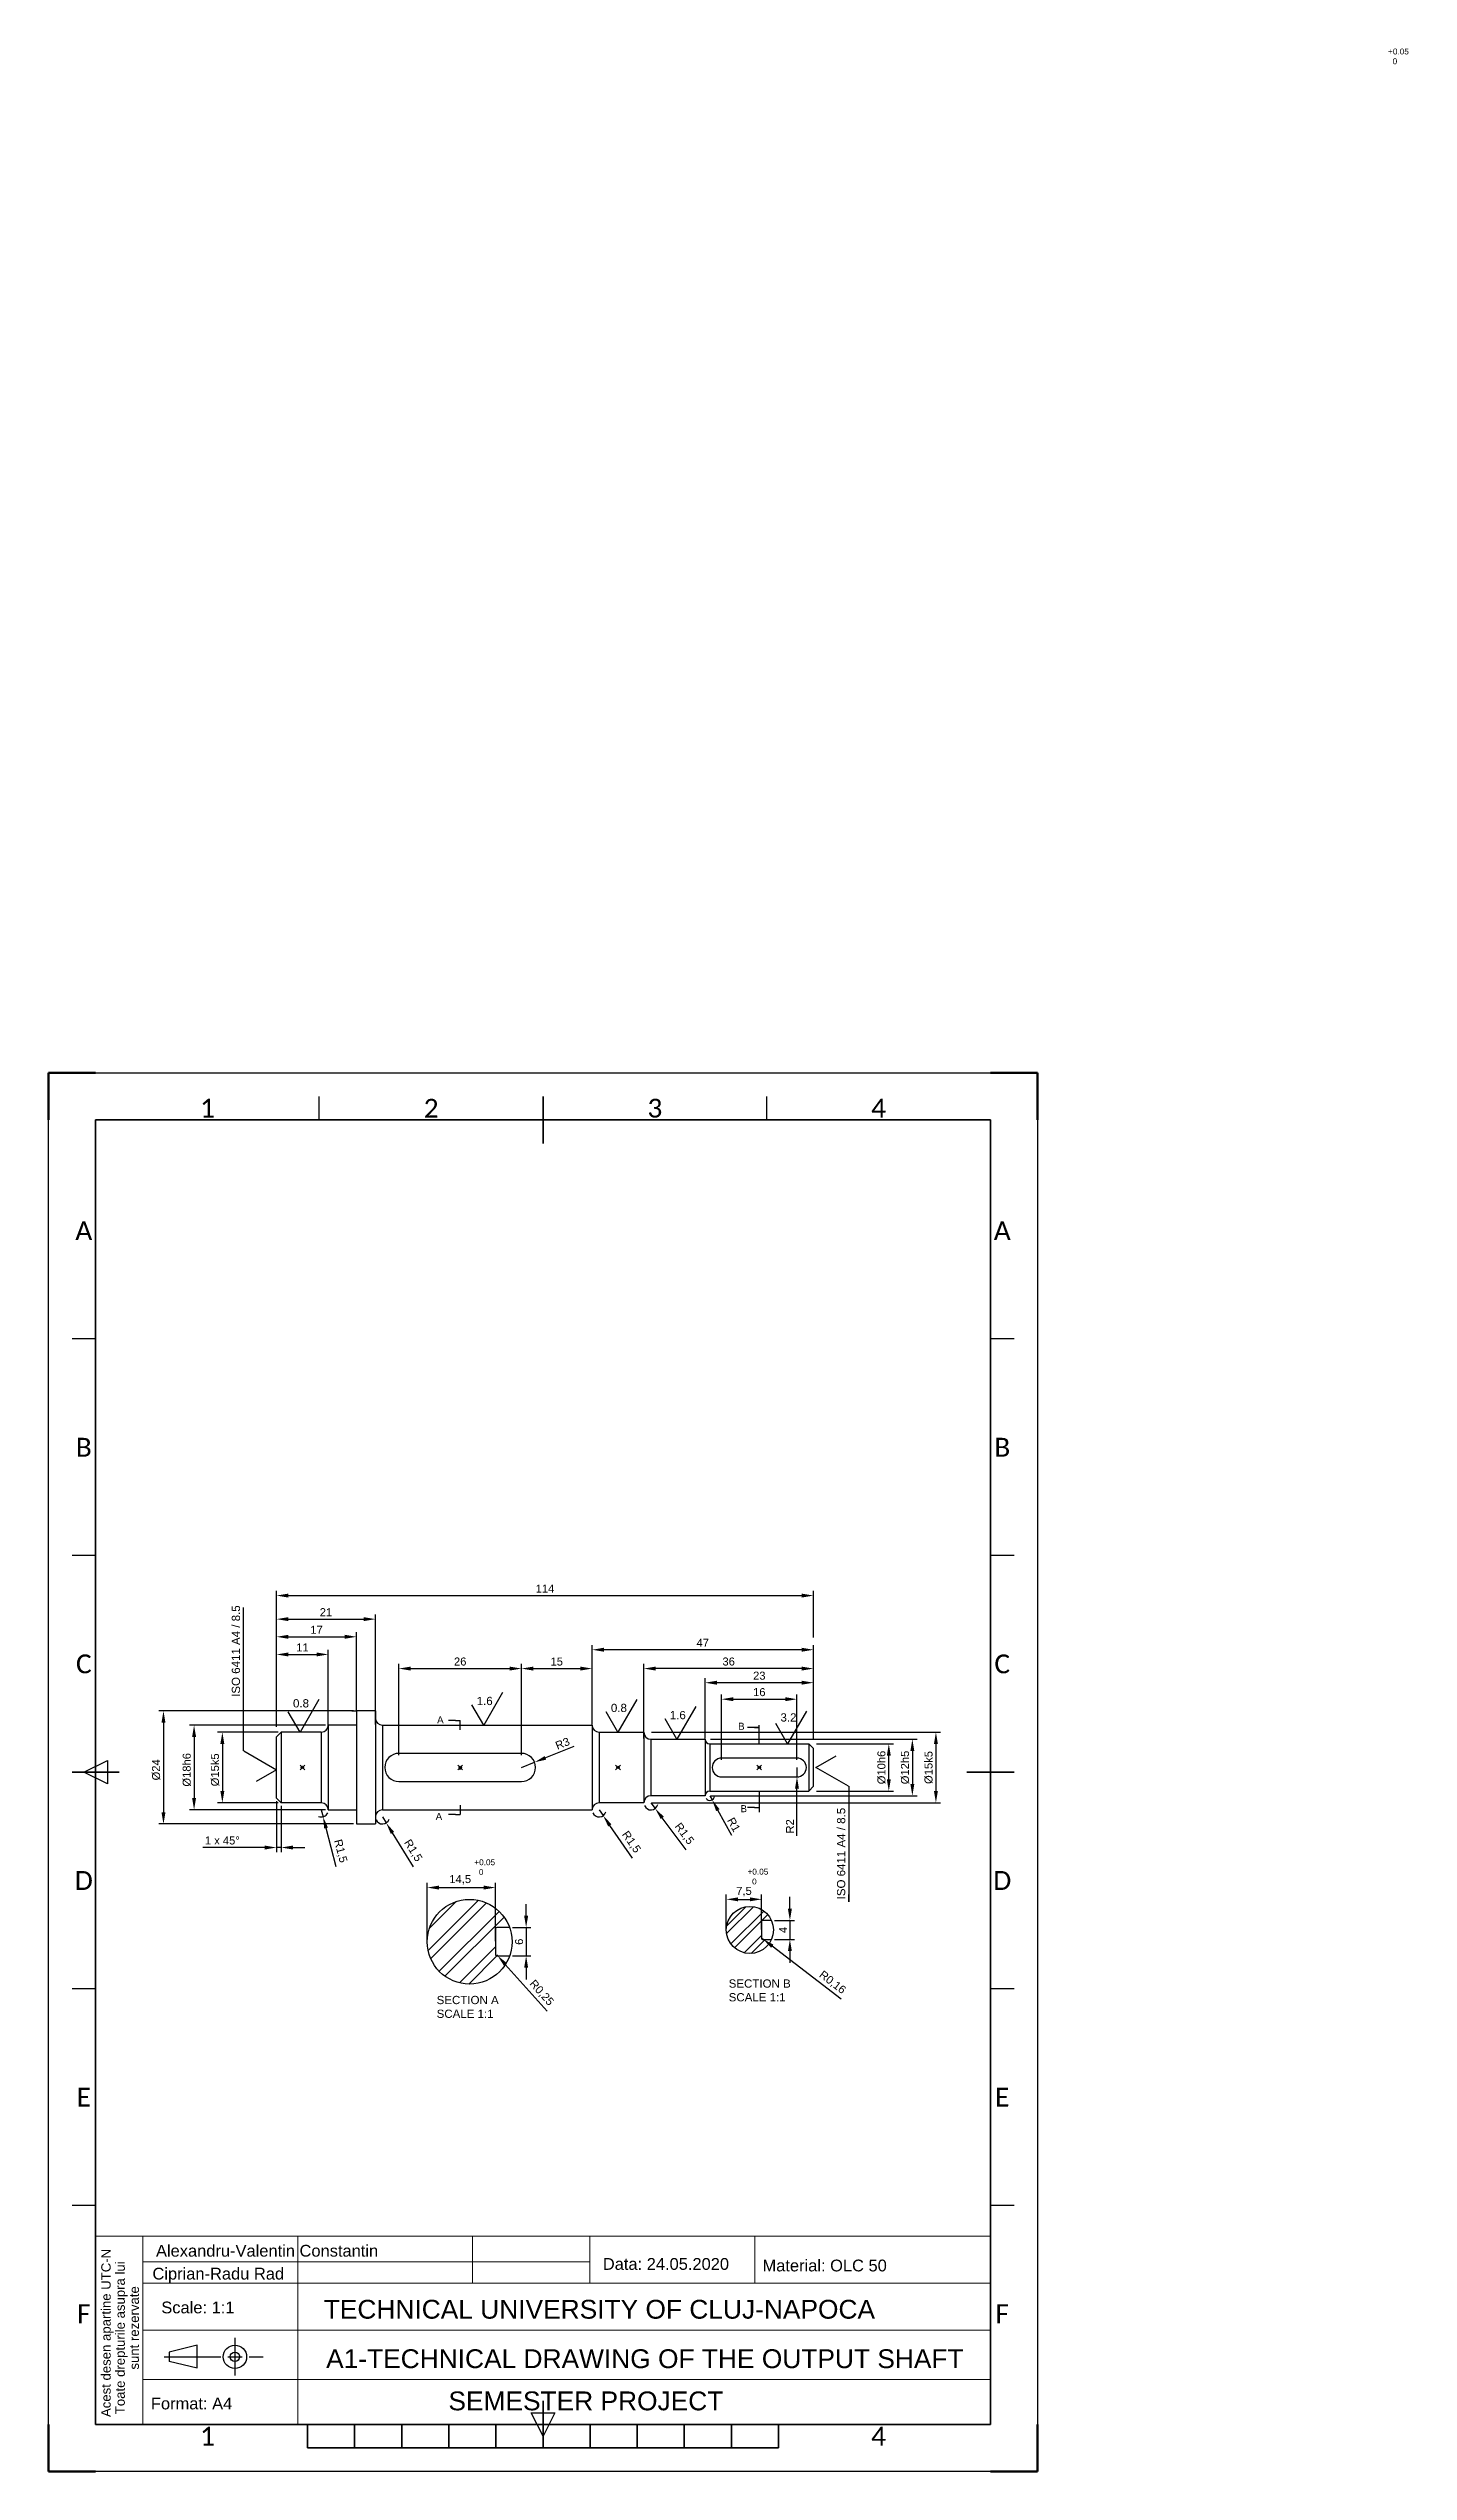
# Model space of a CAD drawing. Header units: millimetres. Extents: x 101 to 389, y 256 to 770.
import ezdxf
from ezdxf.enums import TextEntityAlignment as Align

# ---------------------------------------------------------------- set-up
doc = ezdxf.new("R2010")
doc.units = ezdxf.units.MM
doc.header["$PDMODE"] = 35
doc.header["$PDSIZE"] = 0.5
doc.linetypes.add('AM_ISO08W050', pattern=[18, 12, -1.5, 3, -1.5])
for name, color, linetype, lineweight in [('AM_0', 7, 'Continuous', 35), ('AM_5', 3, 'Continuous', 0), ('AM_6', 2, 'Continuous', 0), ('AM_7', 4, 'AM_ISO08W050', 25), ('AM_BOR', 7, 'Continuous', 50)]:
    doc.layers.add(name, color=color, linetype=linetype, lineweight=lineweight)
doc.styles.add('ACISOTS', font='calibril.ttf')
doc.styles.get("Standard").update_dxf_attribs({"font": 'arial.ttf'})
doc.dimstyles.new('ISO-25', dxfattribs={"dimtxt": 1.7, "dimasz": 2.5, "dimexe": 1, "dimexo": 0.625, "dimtad": 1, "dimtxsty": 'Standard', "dimcen": 2.5, "dimadec": 0, "dimazin": 0, "dimtfac": 1, "dimtmove": 0, "dimatfit": 3, "dimfxl": 1, "dimarcsym": 0})

# ---------------------------------------------------------------- blocks, each defined once
blk = doc.blocks.new('*D124')
at = {"color": 0, "lineweight": -2, "transparency": 16777216}
for p, q in [((159.38, 414), (130.5, 414)), ((131.5, 411.5), (131.5, 398.5)), ((159.38, 396), (130.5, 396))]:
    blk.add_line(p, q, dxfattribs=at)
at = {"color": 0, "transparency": 16777216}
for points in [[(131.08, 411.5), (131.92, 411.5), (131.5, 414)], [(131.08, 398.5), (131.92, 398.5), (131.5, 396)]]:
    blk.add_solid(points, dxfattribs=at)
at = {"layer": 'Defpoints', "color": 0, "transparency": 16777216}
for p in [(160, 414), (131.5, 396), (160, 396)]:
    blk.add_point(p, dxfattribs=at)
at = {"color": 0, "transparency": 16777216, "insert": (129.96, 404.5), "char_height": 1.7, "attachment_point": 5, "rotation": 90}
blk.add_mtext('%%c18h6', dxfattribs=at)
blk = doc.blocks.new('*D125')
at = {"color": 0, "lineweight": -2, "transparency": 16777216}
for p, q in [((165.38, 417), (124, 417)), ((125, 414.5), (125, 395.5)), ((165.38, 393), (124, 393))]:
    blk.add_line(p, q, dxfattribs=at)
at = {"color": 0, "transparency": 16777216}
for points in [[(124.58, 414.5), (125.42, 414.5), (125, 417)], [(124.58, 395.5), (125.42, 395.5), (125, 393)]]:
    blk.add_solid(points, dxfattribs=at)
at = {"layer": 'Defpoints', "color": 0, "transparency": 16777216}
for p in [(166, 417), (125, 393), (166, 393)]:
    blk.add_point(p, dxfattribs=at)
at = {"color": 0, "transparency": 16777216, "insert": (123.46, 404.5), "char_height": 1.7, "attachment_point": 5, "rotation": 90}
blk.add_mtext('%%c24', dxfattribs=at)
blk = doc.blocks.new('*D118')
at = {"color": 0, "lineweight": -2, "transparency": 16777216}
for p, q in [((175, 407.62), (175, 427)), ((177.5, 426), (198.5, 426)), ((201, 407.62), (201, 427))]:
    blk.add_line(p, q, dxfattribs=at)
at = {"color": 0, "transparency": 16777216}
for points in [[(177.5, 426.42), (177.5, 425.58), (175, 426)], [(198.5, 426.42), (198.5, 425.58), (201, 426)]]:
    blk.add_solid(points, dxfattribs=at)
at = {"layer": 'Defpoints', "color": 0, "transparency": 16777216}
for p in [(201, 426), (175, 407), (201, 407)]:
    blk.add_point(p, dxfattribs=at)
at = {"color": 0, "transparency": 16777216, "insert": (188, 427.49), "char_height": 1.7, "attachment_point": 5}
blk.add_mtext('26', dxfattribs=at)
blk = doc.blocks.new('*D126')
at = {"color": 0, "lineweight": -2, "transparency": 16777216}
for p, q in [((212.13, 409.45), (206.11, 407.04)), ((201, 405), (203.79, 406.11))]:
    blk.add_line(p, q, dxfattribs=at)
at = {"color": 0, "transparency": 16777216}
blk.add_solid([(205.95, 407.43), (206.26, 406.66), (203.79, 406.11)], dxfattribs=at)
at = {"layer": 'Defpoints', "color": 0, "transparency": 16777216}
for p in [(201, 405), (203.79, 406.11)]:
    blk.add_point(p, dxfattribs=at)
at = {"color": 0, "transparency": 16777216, "insert": (209.73, 410.1), "char_height": 1.7, "attachment_point": 5, "rotation": 21.8014}
blk.add_mtext('R3', dxfattribs=at)
blk = doc.blocks.new('*D127')
at = {"color": 0, "lineweight": -2, "transparency": 16777216}
for p, q in [((171.5, 394.5), (172.29, 393.23)), ((178.12, 383.91), (173.62, 391.11))]:
    blk.add_line(p, q, dxfattribs=at)
blk.add_arc((171.5, 394.5), 1.5, 203.8732, 340.2026, dxfattribs=at)
at = {"color": 0, "transparency": 16777216}
blk.add_solid([(173.97, 391.33), (173.27, 390.89), (172.29, 393.23)], dxfattribs=at)
at = {"layer": 'Defpoints', "color": 0, "transparency": 16777216}
for p in [(171.5, 394.5), (172.29, 393.23)]:
    blk.add_point(p, dxfattribs=at)
at = {"color": 0, "transparency": 16777216, "insert": (177.93, 387.32), "char_height": 1.7, "attachment_point": 5, "rotation": 302.0054}
blk.add_mtext('R1,5', dxfattribs=at)
blk = doc.blocks.new('*D128')
at = {"color": 0, "lineweight": -2, "transparency": 16777216}
for p, q in [((217.5, 396), (218.35, 394.77)), ((224.61, 385.74), (219.78, 392.71))]:
    blk.add_line(p, q, dxfattribs=at)
blk.add_arc((217.5, 396), 1.5, 203.8732, 342.8923, dxfattribs=at)
at = {"color": 0, "transparency": 16777216}
blk.add_solid([(220.12, 392.95), (219.43, 392.47), (218.35, 394.77)], dxfattribs=at)
at = {"layer": 'Defpoints', "color": 0, "transparency": 16777216}
for p in [(217.5, 396), (218.35, 394.77)]:
    blk.add_point(p, dxfattribs=at)
at = {"color": 0, "transparency": 16777216, "insert": (224.26, 389.13), "char_height": 1.7, "attachment_point": 5, "rotation": 304.6952}
blk.add_mtext('R1,5', dxfattribs=at)
blk = doc.blocks.new('*D129')
at = {"color": 0, "lineweight": -2, "transparency": 16777216}
for p, q in [((228.5, 397.5), (229.4, 396.3)), ((235.99, 387.51), (230.9, 394.3))]:
    blk.add_line(p, q, dxfattribs=at)
blk.add_arc((228.5, 397.5), 1.5, 203.8732, 345.0671, dxfattribs=at)
at = {"color": 0, "transparency": 16777216}
blk.add_solid([(231.23, 394.55), (230.57, 394.05), (229.4, 396.3)], dxfattribs=at)
at = {"layer": 'Defpoints', "color": 0, "transparency": 16777216}
for p in [(228.5, 397.5), (229.4, 396.3)]:
    blk.add_point(p, dxfattribs=at)
at = {"color": 0, "transparency": 16777216, "insert": (235.51, 390.89), "char_height": 1.7, "attachment_point": 5, "rotation": 306.8699}
blk.add_mtext('R1,5', dxfattribs=at)
blk = doc.blocks.new('*D130')
at = {"color": 0, "lineweight": -2, "transparency": 16777216}
for p, q in [((241, 399), (241.49, 398.13)), ((245.69, 390.55), (242.7, 395.94))]:
    blk.add_line(p, q, dxfattribs=at)
blk.add_arc((241, 399), 1, 215.8099, 356.3504, dxfattribs=at)
at = {"color": 0, "transparency": 16777216}
blk.add_solid([(243.06, 396.14), (242.34, 395.74), (241.49, 398.13)], dxfattribs=at)
at = {"layer": 'Defpoints', "color": 0, "transparency": 16777216}
for p in [(241, 399), (241.49, 398.13)]:
    blk.add_point(p, dxfattribs=at)
at = {"color": 0, "transparency": 16777216, "insert": (246.1, 392.87), "char_height": 1.7, "attachment_point": 5, "rotation": 299.0546}
blk.add_mtext('R1', dxfattribs=at)
blk = doc.blocks.new('*D114')
at = {"color": 0, "lineweight": -2, "transparency": 16777216}
for p, q in [((243.5, 406.62), (243.5, 420.5)), ((246, 419.5), (257, 419.5)), ((259.5, 406.62), (259.5, 420.5))]:
    blk.add_line(p, q, dxfattribs=at)
at = {"color": 0, "transparency": 16777216}
for points in [[(246, 419.92), (246, 419.08), (243.5, 419.5)], [(257, 419.92), (257, 419.08), (259.5, 419.5)]]:
    blk.add_solid(points, dxfattribs=at)
at = {"layer": 'Defpoints', "color": 0, "transparency": 16777216}
for p in [(259.5, 419.5), (243.5, 406), (259.5, 406)]:
    blk.add_point(p, dxfattribs=at)
at = {"color": 0, "transparency": 16777216, "insert": (251.5, 420.99), "char_height": 1.7, "attachment_point": 5}
blk.add_mtext('16', dxfattribs=at)
blk = doc.blocks.new('*D115')
at = {"color": 0, "lineweight": -2, "transparency": 16777216}
for p, q in [((240, 411.12), (240, 424)), ((260.5, 423), (242.5, 423)), ((263, 411.12), (263, 424))]:
    blk.add_line(p, q, dxfattribs=at)
at = {"color": 0, "transparency": 16777216}
for points in [[(242.5, 423.42), (242.5, 422.58), (240, 423)], [(260.5, 423.42), (260.5, 422.58), (263, 423)]]:
    blk.add_solid(points, dxfattribs=at)
at = {"layer": 'Defpoints', "color": 0, "transparency": 16777216}
for p in [(240, 423), (240, 410.5), (263, 410.5)]:
    blk.add_point(p, dxfattribs=at)
at = {"color": 0, "transparency": 16777216, "insert": (251.5, 424.49), "char_height": 1.7, "attachment_point": 5}
blk.add_mtext('23', dxfattribs=at)
blk = doc.blocks.new('*D116')
at = {"color": 0, "lineweight": -2, "transparency": 16777216}
for p, q in [((227, 411.12), (227, 427)), ((260.5, 426), (229.5, 426)), ((263, 411.12), (263, 427))]:
    blk.add_line(p, q, dxfattribs=at)
at = {"color": 0, "transparency": 16777216}
for points in [[(229.5, 426.42), (229.5, 425.58), (227, 426)], [(260.5, 426.42), (260.5, 425.58), (263, 426)]]:
    blk.add_solid(points, dxfattribs=at)
at = {"layer": 'Defpoints', "color": 0, "transparency": 16777216}
for p in [(227, 426), (227, 410.5), (263, 410.5)]:
    blk.add_point(p, dxfattribs=at)
at = {"color": 0, "transparency": 16777216, "insert": (245, 427.49), "char_height": 1.7, "attachment_point": 5}
blk.add_mtext('36', dxfattribs=at)
blk = doc.blocks.new('*D117')
at = {"color": 0, "lineweight": -2, "transparency": 16777216}
for p, q in [((216, 414.12), (216, 431)), ((260.5, 430), (218.5, 430)), ((263, 411.12), (263, 431))]:
    blk.add_line(p, q, dxfattribs=at)
at = {"color": 0, "transparency": 16777216}
for points in [[(218.5, 430.42), (218.5, 429.58), (216, 430)], [(260.5, 430.42), (260.5, 429.58), (263, 430)]]:
    blk.add_solid(points, dxfattribs=at)
at = {"layer": 'Defpoints', "color": 0, "transparency": 16777216}
for p in [(216, 430), (216, 413.5), (263, 410.5)]:
    blk.add_point(p, dxfattribs=at)
at = {"color": 0, "transparency": 16777216, "insert": (239.5, 431.48), "char_height": 1.7, "attachment_point": 5}
blk.add_mtext('47', dxfattribs=at)
blk = doc.blocks.new('*D131')
at = {"color": 0, "lineweight": -2, "transparency": 16777216}
for p, q in [((149.38, 412.5), (136.5, 412.5)), ((137.5, 410), (137.5, 400)), ((149.38, 397.5), (136.5, 397.5))]:
    blk.add_line(p, q, dxfattribs=at)
at = {"color": 0, "transparency": 16777216}
for points in [[(137.08, 410), (137.92, 410), (137.5, 412.5)], [(137.08, 400), (137.92, 400), (137.5, 397.5)]]:
    blk.add_solid(points, dxfattribs=at)
at = {"layer": 'Defpoints', "color": 0, "transparency": 16777216}
for p in [(150, 412.5), (137.5, 397.5), (150, 397.5)]:
    blk.add_point(p, dxfattribs=at)
at = {"color": 0, "transparency": 16777216, "insert": (135.96, 404.5), "char_height": 1.7, "attachment_point": 5, "rotation": 90}
blk.add_mtext('%%c15k5', dxfattribs=at)
blk = doc.blocks.new('*D109')
at = {"color": 0, "lineweight": -2, "transparency": 16777216}
for p, q in [((201, 407.62), (201, 427)), ((203.5, 426), (213.5, 426)), ((216, 414.12), (216, 427))]:
    blk.add_line(p, q, dxfattribs=at)
at = {"color": 0, "transparency": 16777216}
for points in [[(203.5, 426.42), (203.5, 425.58), (201, 426)], [(213.5, 426.42), (213.5, 425.58), (216, 426)]]:
    blk.add_solid(points, dxfattribs=at)
at = {"layer": 'Defpoints', "color": 0, "transparency": 16777216}
for p in [(216, 426), (216, 413.5), (201, 407)]:
    blk.add_point(p, dxfattribs=at)
at = {"color": 0, "transparency": 16777216, "insert": (208.5, 427.49), "char_height": 1.7, "attachment_point": 5}
blk.add_mtext('15', dxfattribs=at)
blk = doc.blocks.new('*D110')
at = {"color": 0, "lineweight": -2, "transparency": 16777216}
for p, q in [((149, 413.62), (149, 430)), ((151.5, 429), (157.5, 429)), ((160, 413.62), (160, 430))]:
    blk.add_line(p, q, dxfattribs=at)
at = {"color": 0, "transparency": 16777216}
for points in [[(151.5, 429.42), (151.5, 428.58), (149, 429)], [(157.5, 429.42), (157.5, 428.58), (160, 429)]]:
    blk.add_solid(points, dxfattribs=at)
at = {"layer": 'Defpoints', "color": 0, "transparency": 16777216}
for p in [(160, 429), (149, 413), (160, 413)]:
    blk.add_point(p, dxfattribs=at)
at = {"color": 0, "transparency": 16777216, "insert": (154.5, 430.48), "char_height": 1.7, "attachment_point": 5}
blk.add_mtext('11', dxfattribs=at)
blk = doc.blocks.new('*D111')
at = {"color": 0, "lineweight": -2, "transparency": 16777216}
for p, q in [((149, 413.62), (149, 433.75)), ((151.5, 432.75), (163.5, 432.75)), ((166, 417.12), (166, 433.75))]:
    blk.add_line(p, q, dxfattribs=at)
at = {"color": 0, "transparency": 16777216}
for points in [[(151.5, 433.17), (151.5, 432.33), (149, 432.75)], [(163.5, 433.17), (163.5, 432.33), (166, 432.75)]]:
    blk.add_solid(points, dxfattribs=at)
at = {"layer": 'Defpoints', "color": 0, "transparency": 16777216}
for p in [(166, 432.75), (149, 413), (166, 416.5)]:
    blk.add_point(p, dxfattribs=at)
at = {"color": 0, "transparency": 16777216, "insert": (157.5, 434.23), "char_height": 1.7, "attachment_point": 5}
blk.add_mtext('17', dxfattribs=at)
blk = doc.blocks.new('*D112')
at = {"color": 0, "lineweight": -2, "transparency": 16777216}
for p, q in [((149, 413.62), (149, 437.5)), ((170, 414.12), (170, 437.5)), ((151.5, 436.5), (167.5, 436.5))]:
    blk.add_line(p, q, dxfattribs=at)
at = {"color": 0, "transparency": 16777216}
for points in [[(151.5, 436.92), (151.5, 436.08), (149, 436.5)], [(167.5, 436.92), (167.5, 436.08), (170, 436.5)]]:
    blk.add_solid(points, dxfattribs=at)
at = {"layer": 'Defpoints', "color": 0, "transparency": 16777216}
for p in [(170, 436.5), (149, 413), (170, 413.5)]:
    blk.add_point(p, dxfattribs=at)
at = {"color": 0, "transparency": 16777216, "insert": (159.5, 437.98), "char_height": 1.7, "attachment_point": 5}
blk.add_mtext('21', dxfattribs=at)
blk = doc.blocks.new('*D113')
at = {"color": 0, "lineweight": -2, "transparency": 16777216}
for p, q in [((149, 413.62), (149, 442.5)), ((263, 432.62), (263, 442.5)), ((151.5, 441.5), (260.5, 441.5))]:
    blk.add_line(p, q, dxfattribs=at)
at = {"color": 0, "transparency": 16777216}
for points in [[(151.5, 441.92), (151.5, 441.08), (149, 441.5)], [(260.5, 441.92), (260.5, 441.08), (263, 441.5)]]:
    blk.add_solid(points, dxfattribs=at)
at = {"layer": 'Defpoints', "color": 0, "transparency": 16777216}
for p in [(263, 441.5), (263, 432), (149, 413)]:
    blk.add_point(p, dxfattribs=at)
at = {"color": 0, "transparency": 16777216, "insert": (206, 442.98), "char_height": 1.7, "attachment_point": 5}
blk.add_mtext('114', dxfattribs=at)
blk = doc.blocks.new('*D132')
at = {"color": 0, "lineweight": -2, "transparency": 16777216}
for p, q in [((149, 397.88), (149, 387)), ((150, 396.88), (150, 387)), ((146.5, 388), (133.37, 388)), ((150, 388), (149, 388)), ((152.5, 388), (155, 388))]:
    blk.add_line(p, q, dxfattribs=at)
at = {"color": 0, "transparency": 16777216}
for points in [[(146.5, 388.42), (146.5, 387.58), (149, 388)], [(152.5, 388.42), (152.5, 387.58), (150, 388)]]:
    blk.add_solid(points, dxfattribs=at)
at = {"layer": 'Defpoints', "color": 0, "transparency": 16777216}
for p in [(149, 398.5), (150, 397.5), (149, 388)]:
    blk.add_point(p, dxfattribs=at)
at = {"color": 0, "transparency": 16777216, "insert": (137.5, 389.49), "char_height": 1.7, "attachment_point": 5}
blk.add_mtext('1 x 45%%d', dxfattribs=at)
blk = doc.blocks.new('*D133')
at = {"color": 0, "lineweight": -2, "transparency": 16777216}
for p, q in [((158.5, 396), (158.88, 394.55)), ((161.68, 383.93), (159.52, 392.13))]:
    blk.add_line(p, q, dxfattribs=at)
blk.add_arc((158.5, 396), 1.5, 246.5464, 336.1268, dxfattribs=at)
at = {"color": 0, "transparency": 16777216}
blk.add_solid([(159.92, 392.24), (159.12, 392.03), (158.88, 394.55)], dxfattribs=at)
at = {"layer": 'Defpoints', "color": 0, "transparency": 16777216}
for p in [(158.5, 396), (158.88, 394.55)]:
    blk.add_point(p, dxfattribs=at)
at = {"color": 0, "transparency": 16777216, "insert": (162.51, 387.24), "char_height": 1.7, "attachment_point": 5, "rotation": 284.7436}
blk.add_mtext('R1,5', dxfattribs=at)
blk = doc.blocks.new('*D135')
at = {"color": 0, "lineweight": -2, "transparency": 16777216}
for p, q in [((259.5, 405), (259.5, 403)), ((259.5, 390.51), (259.5, 400.5))]:
    blk.add_line(p, q, dxfattribs=at)
at = {"color": 0, "transparency": 16777216}
blk.add_solid([(259.08, 400.5), (259.92, 400.5), (259.5, 403)], dxfattribs=at)
at = {"layer": 'Defpoints', "color": 0, "transparency": 16777216}
for p in [(259.5, 405), (259.5, 403)]:
    blk.add_point(p, dxfattribs=at)
at = {"color": 0, "transparency": 16777216, "insert": (258.02, 392.5), "char_height": 1.7, "attachment_point": 5, "rotation": 90}
blk.add_mtext('R2', dxfattribs=at)
blk = doc.blocks.new('*D120')
at = {"color": 0, "lineweight": -2, "transparency": 16777216}
for p, q in [((263.63, 410), (280, 410)), ((279, 402.5), (279, 407.5)), ((263.63, 400), (280, 400))]:
    blk.add_line(p, q, dxfattribs=at)
at = {"color": 0, "transparency": 16777216}
for points in [[(278.58, 407.5), (279.42, 407.5), (279, 410)], [(278.58, 402.5), (279.42, 402.5), (279, 400)]]:
    blk.add_solid(points, dxfattribs=at)
at = {"layer": 'Defpoints', "color": 0, "transparency": 16777216}
for p in [(263, 410), (279, 410), (263, 400)]:
    blk.add_point(p, dxfattribs=at)
at = {"color": 0, "transparency": 16777216, "insert": (277.46, 405), "char_height": 1.7, "attachment_point": 5, "rotation": 90}
blk.add_mtext('%%c10h6', dxfattribs=at)
blk = doc.blocks.new('*D121')
at = {"color": 0, "lineweight": -2, "transparency": 16777216}
for p, q in [((241.13, 411), (285, 411)), ((284, 408.5), (284, 401.5)), ((241.13, 399), (285, 399))]:
    blk.add_line(p, q, dxfattribs=at)
at = {"color": 0, "transparency": 16777216}
for points in [[(283.58, 408.5), (284.42, 408.5), (284, 411)], [(283.58, 401.5), (284.42, 401.5), (284, 399)]]:
    blk.add_solid(points, dxfattribs=at)
at = {"layer": 'Defpoints', "color": 0, "transparency": 16777216}
for p in [(240.5, 411), (240.5, 399), (284, 399)]:
    blk.add_point(p, dxfattribs=at)
at = {"color": 0, "transparency": 16777216, "insert": (282.46, 405), "char_height": 1.7, "attachment_point": 5, "rotation": 90}
blk.add_mtext('%%c12h5', dxfattribs=at)
blk = doc.blocks.new('*D122')
at = {"color": 0, "lineweight": -2, "transparency": 16777216}
for p, q in [((228.63, 412.5), (290, 412.5)), ((289, 410), (289, 400)), ((228.63, 397.5), (290, 397.5))]:
    blk.add_line(p, q, dxfattribs=at)
at = {"color": 0, "transparency": 16777216}
for points in [[(288.58, 410), (289.42, 410), (289, 412.5)], [(288.58, 400), (289.42, 400), (289, 397.5)]]:
    blk.add_solid(points, dxfattribs=at)
at = {"layer": 'Defpoints', "color": 0, "transparency": 16777216}
for p in [(228, 412.5), (228, 397.5), (289, 397.5)]:
    blk.add_point(p, dxfattribs=at)
at = {"color": 0, "transparency": 16777216, "insert": (287.46, 405), "char_height": 1.7, "attachment_point": 5, "rotation": 90}
blk.add_mtext('%%c15k5', dxfattribs=at)
blk = doc.blocks.new('*D136')
at = {"color": 0, "lineweight": -2, "transparency": 16777216}
for p, q in [((258, 375), (258, 377.5)), ((254.71, 372.5), (259, 372.5)), ((258, 372.5), (258, 368.5)), ((254.71, 368.5), (259, 368.5)), ((258, 366), (258, 363.5))]:
    blk.add_line(p, q, dxfattribs=at)
at = {"color": 0, "transparency": 16777216}
for points in [[(257.58, 375), (258.42, 375), (258, 372.5)], [(257.58, 366), (258.42, 366), (258, 368.5)]]:
    blk.add_solid(points, dxfattribs=at)
at = {"layer": 'Defpoints', "color": 0, "transparency": 16777216}
for p in [(254.08, 372.5), (254.08, 368.5), (258, 368.5)]:
    blk.add_point(p, dxfattribs=at)
at = {"color": 0, "transparency": 16777216, "insert": (256.53, 370.5), "char_height": 1.7, "attachment_point": 5, "rotation": 90}
blk.add_mtext('4', dxfattribs=at)
blk = doc.blocks.new('*D137')
at = {"color": 0, "lineweight": -2, "transparency": 16777216}
for p, q in [((202, 373.5), (202, 376)), ((199.11, 371), (203, 371)), ((202, 371), (202, 365)), ((199.11, 365), (203, 365)), ((202, 362.5), (202, 360))]:
    blk.add_line(p, q, dxfattribs=at)
at = {"color": 0, "transparency": 16777216}
for points in [[(201.58, 373.5), (202.42, 373.5), (202, 371)], [(201.58, 362.5), (202.42, 362.5), (202, 365)]]:
    blk.add_solid(points, dxfattribs=at)
at = {"layer": 'Defpoints', "color": 0, "transparency": 16777216}
for p in [(198.49, 371), (198.49, 365), (202, 365)]:
    blk.add_point(p, dxfattribs=at)
at = {"color": 0, "transparency": 16777216, "insert": (200.51, 368), "char_height": 1.7, "attachment_point": 5, "rotation": 90}
blk.add_mtext('6', dxfattribs=at)
blk = doc.blocks.new('*D138')
at = {"color": 0, "lineweight": -2, "transparency": 16777216}
for p, q in [((195.75, 365.25), (195.92, 365.06)), ((206.43, 353.27), (197.58, 363.2))]:
    blk.add_line(p, q, dxfattribs=at)
blk.add_arc((195.75, 365.25), 0.25, 270, 311.7295, dxfattribs=at)
at = {"color": 0, "transparency": 16777216}
blk.add_solid([(197.89, 363.48), (197.27, 362.92), (195.92, 365.06)], dxfattribs=at)
at = {"layer": 'Defpoints', "color": 0, "transparency": 16777216}
for p in [(195.75, 365.25), (195.92, 365.06)]:
    blk.add_point(p, dxfattribs=at)
at = {"color": 0, "transparency": 16777216, "insert": (205.23, 357.1), "char_height": 1.7, "attachment_point": 5, "rotation": 311.7295}
blk.add_mtext('R0,25', dxfattribs=at)
blk = doc.blocks.new('*D139')
at = {"color": 0, "lineweight": -2, "transparency": 16777216}
for p, q in [((252.16, 368.66), (252.29, 368.56)), ((268.89, 355.78), (254.27, 367.04))]:
    blk.add_line(p, q, dxfattribs=at)
blk.add_arc((252.16, 368.66), 0.16, 270, 322.3954, dxfattribs=at)
at = {"color": 0, "transparency": 16777216}
blk.add_solid([(254.52, 367.37), (254.01, 366.71), (252.29, 368.56)], dxfattribs=at)
at = {"layer": 'Defpoints', "color": 0, "transparency": 16777216}
for p in [(252.16, 368.66), (252.29, 368.56)]:
    blk.add_point(p, dxfattribs=at)
at = {"color": 0, "transparency": 16777216, "insert": (267, 359.3), "char_height": 1.7, "attachment_point": 5, "rotation": 322.3954}
blk.add_mtext('R0,16', dxfattribs=at)
blk = doc.blocks.new('*D119')
at = {"color": 0, "lineweight": -2, "transparency": 16777216}
for p, q in [((181, 368.12), (181, 380.5)), ((183.5, 379.5), (193, 379.5)), ((195.5, 368.12), (195.5, 380.5))]:
    blk.add_line(p, q, dxfattribs=at)
at = {"color": 0, "transparency": 16777216}
for points in [[(183.5, 379.92), (183.5, 379.08), (181, 379.5)], [(193, 379.92), (193, 379.08), (195.5, 379.5)]]:
    blk.add_solid(points, dxfattribs=at)
at = {"layer": 'Defpoints', "color": 0, "transparency": 16777216}
for p in [(195.5, 379.5), (181, 367.5), (195.5, 367.5)]:
    blk.add_point(p, dxfattribs=at)
at = {"color": 0, "transparency": 16777216, "insert": (188, 381.15), "char_height": 1.7, "attachment_point": 5}
blk.add_mtext('14,5', dxfattribs=at)
blk = doc.blocks.new('*D123')
at = {"color": 0, "lineweight": -2, "transparency": 16777216}
for p, q in [((244.5, 370.62), (244.5, 378)), ((247, 377), (249.5, 377)), ((252, 370.62), (252, 378))]:
    blk.add_line(p, q, dxfattribs=at)
at = {"color": 0, "transparency": 16777216}
for points in [[(247, 377.42), (247, 376.58), (244.5, 377)], [(249.5, 377.42), (249.5, 376.58), (252, 377)]]:
    blk.add_solid(points, dxfattribs=at)
at = {"layer": 'Defpoints', "color": 0, "transparency": 16777216}
for p in [(252, 377), (244.5, 370), (252, 370)]:
    blk.add_point(p, dxfattribs=at)
at = {"color": 0, "transparency": 16777216, "insert": (248.25, 378.64), "char_height": 1.7, "attachment_point": 5}
blk.add_mtext('7,5', dxfattribs=at)
blk = doc.blocks.new('ISO_A4')
for p, q in [((200, 287), (10, 287)), ((10, 287), (10, 10)), ((200, 10), (200, 287)), ((10, 10), (200, 10))]:
    blk.add_line(p, q)
at = {"layer": 'AM_BOR'}
for p, q in [((10, 297), (0, 297)), ((0, 297), (0, 287)), ((210, 297), (200, 297)), ((210, 287), (210, 297)), ((0, 0), (0, 10)), ((210, 0), (210, 10)), ((0, 0), (10, 0)), ((210, 0), (200, 0))]:
    blk.add_line(p, q, dxfattribs=at)
at = {"layer": 'AM_BOR', "color": 1, "lineweight": 25}
for p, q in [((0, 297), (210, 297)), ((0, 0), (0, 297)), ((210, 297), (210, 0)), ((57.5, 287), (57.5, 292)), ((152.5, 287), (152.5, 292)), ((10, 240.5), (5, 240.5)), ((205, 240.5), (200, 240.5)), ((10, 194.5), (5, 194.5)), ((205, 194.5), (200, 194.5)), ((7.5, 148.5), (12.5, 151)), ((12.5, 151), (12.5, 146)), ((12.5, 146), (7.5, 148.5)), ((10, 102.5), (5, 102.5)), ((205, 102.5), (200, 102.5)), ((10, 56.5), (5, 56.5)), ((205, 56.5), (200, 56.5)), ((105, 7.5), (102.5, 12.5)), ((102.5, 12.5), (107.5, 12.5)), ((107.5, 12.5), (105, 7.5)), ((210, 0), (0, 0))]:
    blk.add_line(p, q, dxfattribs=at)
at = {"layer": 'AM_BOR', "color": 2, "lineweight": 35}
for p, q in [((105, 282), (105, 292)), ((5, 148.5), (15, 148.5)), ((195, 148.5), (205, 148.5)), ((105, 5), (105, 15)), ((55, 5), (55, 10)), ((65, 5), (65, 10)), ((75, 5), (75, 10)), ((85, 5), (85, 10)), ((95, 5), (95, 10)), ((115, 5), (115, 10)), ((125, 5), (125, 10)), ((135, 5), (135, 10)), ((145, 5), (145, 10)), ((155, 5), (155, 10)), ((55, 5), (155, 5))]:
    blk.add_line(p, q, dxfattribs=at)
at = {"layer": 'AM_BOR', "color": 1, "lineweight": 25, "style": 'ACISOTS'}
for s, p in [('1', (33.75, 289.5)), ('2', (81.25, 289.5)), ('3', (128.75, 289.5)), ('4', (176.25, 289.5)), ('A', (7.5, 263.5)), ('A', (202.5, 263.5)), ('B', (7.5, 217.5)), ('B', (202.5, 217.5)), ('C', (7.5, 171.5)), ('C', (202.5, 171.5)), ('D', (7.5, 125.5)), ('D', (202.5, 125.5)), ('E', (7.5, 79.5)), ('E', (202.5, 79.5)), ('F', (7.5, 33.5)), ('F', (202.5, 33.5)), ('1', (33.75, 7.5)), ('4', (176.25, 7.5))]:
    blk.add_text(s, height=4, dxfattribs=at).set_placement(p, align=Align.MIDDLE)

msp = doc.modelspace()

# ---------------------------------------------------------------- hatches: boundary and pattern name
h = msp.add_hatch()
h.set_pattern_fill('ANSI32', color=256, scale=0.5)
h.set_pattern_definition([(45, (-498, -10), (-3.367596, 3.367596), []), (45, (-495.755, -10), (-3.367596, 3.367596), [])])
h.paths.add_polyline_path([(181, 368, 0.843039), (198.485, 365), (195.75, 365, -0.4142136), (195.5, 365.25), (195.5, 370.75, -0.4142136), (195.75, 371), (198.485, 371, 0.843039)])
h = msp.add_hatch()
h.set_pattern_fill('ANSI32', color=256, scale=0.35)
h.set_pattern_definition([(45, (-502, -7.5), (-2.357317, 2.357317), []), (45, (-500.4285, -7.5), (-2.357317, 2.357317), [])])
h.paths.add_polyline_path([(244.5, 370.5, 0.8128361), (254.083, 368.5), (252.16, 368.5, -0.4142136), (252, 368.66), (252, 372.34, -0.4142136), (252.16, 372.5), (254.083, 372.5, 0.8128361)])

# ---------------------------------------------------------------- linework, layer by layer
for p, q in [((142, 433.5), (142, 439)), ((142, 408.5), (142, 433.5)), ((165, 417), (166, 417)), ((166, 417), (166, 393)), ((170, 417), (166, 417)), ((170, 415.5), (170, 417)), ((170, 417), (170, 393)), ((150, 412.5), (149, 411.5)), ((158.5, 412.5), (150, 412.5)), ((150, 412.5), (150, 397.5)), ((158.5, 412.5), (158.5, 397.5)), ((166, 414), (160, 414)), ((160, 414), (160, 414)), ((160, 414), (160, 396)), ((171.5, 414), (171.5, 396)), ((171.5, 414), (175.5, 414)), ((175.5, 414), (216, 414)), ((187, 415), (185.5, 415)), ((188, 413), (188, 415)), ((216, 414), (216, 414)), ((216, 414), (216, 396)), ((217.5, 412.5), (227, 412.5)), ((217.5, 412.5), (217.5, 397.5)), ((227, 412.5), (227, 412.5)), ((227, 412.5), (227, 397.5)), ((250, 413.5), (249, 413.5)), ((251.5, 413.5), (250, 413.5)), ((251.5, 410), (251.5, 414)), ((149, 398.5), (149, 411.5)), ((201, 408), (175, 408)), ((228.5, 411), (240, 411)), ((228.5, 411), (228.5, 399)), ((230, 411), (230, 411)), ((240, 411), (240, 411)), ((240, 411), (240, 399)), ((241, 410), (241, 400)), ((241, 410), (262, 410)), ((259.5, 407), (243.5, 407)), ((262, 410), (262, 400)), ((262, 410), (263, 409)), ((263, 401), (263, 409)), ((175, 402), (201, 402)), ((188, 404.5), (188, 405)), ((243.5, 403), (259.5, 403)), ((150, 397.5), (149, 398.5)), ((158.5, 397.5), (150, 397.5)), ((188, 397), (188, 395)), ((227, 397.5), (217.5, 397.5)), ((227, 397.5), (227, 397.5)), ((240, 399), (228.5, 399)), ((240, 399), (240, 399)), ((241, 400), (262, 400)), ((250.5, 396.5), (249, 396.5)), ((251.5, 400), (251.5, 395.5)), ((262, 400), (263, 401)), ((270.5, 401), (270.5, 376.5)), ((160, 396), (166, 396)), ((160, 396), (160, 396)), ((166, 393), (170, 393)), ((170, 394.5), (170, 393)), ((171.5, 396), (175.5, 396)), ((175.5, 396), (216, 396)), ((187, 395), (185.5, 395)), ((216, 396), (216, 396)), ((270.5, 376.5), (270.5, 378)), ((195.5, 370.75), (195.5, 365.25)), ((198.485, 371), (195.75, 371)), ((252, 372.34), (252, 368.66)), ((254.083, 372.5), (252.16, 372.5)), ((252.16, 368.5), (254.083, 368.5)), ((195.75, 365), (198.485, 365)), ((110.583, 265.5), (300.583, 265.5))]:
    msp.add_line(p, q)
for points in [[(158, 419.428), (154, 412.5), (151.5, 416.83)], [(197, 420.928), (193, 414), (190.5, 418.33)], [(225.5, 419.428), (221.5, 412.5), (219, 416.83)], [(238, 417.928), (234, 411), (231.5, 415.33)], [(261.5, 416.928), (257.5, 410), (255, 414.33)], [(187, 415), (188, 415)], [(250.5, 413.5), (251.5, 413.5)], [(142.072, 408.5), (149, 404.5), (144.67, 402)], [(270.428, 401), (263.5, 405), (267.83, 407.5)], [(250.5, 396.5), (251.5, 396.5)], [(187, 395), (188, 395)]]:
    msp.add_lwpolyline(points)
for centre, radius in [((190, 368), 9), ((249.5, 370.5), 5)]:
    msp.add_circle(centre, radius)
for centre, radius, start, end in [((158.5, 414), 1.5, 270, 0), ((171.5, 415.5), 1.5, 180, 270), ((217.5, 414), 1.5, 180, 270), ((228.5, 412.5), 1.5, 180, 270), ((175, 405), 3, 90, 270), ((201, 405), 3, 270, 90), ((241, 411), 1, 180, 270), ((243.5, 405), 2, 90, 270), ((259.5, 405), 2, 270, 90), ((158.5, 396), 1.5, 0, 90), ((217.5, 396), 1.5, 90, 180), ((228.5, 397.5), 1.5, 90, 180), ((241, 399), 1, 90, 180), ((171.5, 394.5), 1.5, 90, 180), ((195.75, 370.75), 0.25, 90, 180), ((252.16, 372.34), 0.16, 90, 180), ((252.16, 368.66), 0.16, 180, 270), ((195.75, 365.25), 0.25, 180, 270)]:
    msp.add_arc(centre, radius, start, end)
for p in [(154.5, 405), (188, 405), (221.5, 405), (251.5, 405)]:
    msp.add_point(p)
at = {"layer": 'AM_5'}
for p, q in [((110.583, 305.5), (300.583, 305.5)), ((120.583, 265.5), (120.583, 305.5)), ((153.5, 305.5), (153.5, 265.5)), ((190.583, 305.5), (190.583, 295.5)), ((215.552, 305.5), (215.552, 295.5)), ((250.563, 305.5), (250.563, 295.5)), ((120.583, 300.041), (215.583, 300.041)), ((120.583, 295.5), (300.583, 295.5)), ((120.583, 285.5), (300.583, 285.5)), ((120.583, 275.041), (300.583, 275.041))]:
    msp.add_line(p, q, dxfattribs=at)
at = {"layer": 'AM_5', "lineweight": -3}
for p, q in [((132.176, 282.309), (126.176, 280.862)), ((126.176, 280.862), (126.176, 278.862)), ((132.176, 277.415), (126.176, 278.862)), ((132.176, 277.492), (132.176, 282.309))]:
    msp.add_line(p, q, dxfattribs=at)
for radius in [2.482, 1.009]:
    msp.add_circle((140.176, 279.862), radius, dxfattribs=at)
at = {"layer": 'AM_7'}
for p, q in [((140.176, 283.862), (140.176, 275.862)), ((125.176, 279.862), (146.176, 279.862))]:
    msp.add_line(p, q, dxfattribs=at)

# ---------------------------------------------------------------- block references
at = {"layer": 'AM_0', "lineweight": 0}
msp.add_blockref('ISO_A4', (100.583, 255.5), dxfattribs=at)

# ---------------------------------------------------------------- texts
at = {"attachment_point": 1}
for s, width, heights, insert, char_height in [('+0.05\\P  0', 5.5, [0], (385, 770), 1.25), ('0.8', 3, [0], (152.5, 419.5), 1.75), ('1.6', 3.5, [0], (191.5, 420), 1.75), ('0.8', 2.5, [0], (220, 418.524), 1.75), ('1.6', 3, [0], (232.5, 417), 1.75), ('B', 1, [0], (247, 414.5), 1.5), ('3.2', 3.5, [0], (256, 416.5), 1.75), ('B', 1, [0], (247.5, 397), 1.5), ('A ', 2, [0], (182.785, 395.35), 1.5), ('+0.05\\P  0', 5.5, [0], (191, 385.5), 1.25), ('+0.05\\P  0', 5.5, [0], (249, 383.5), 1.25), ('SECTION A\\PSCALE 1:1', 13.34148, [0], (183, 356.5), 1.75), ('SECTION B\\PSCALE 1:1', 14.84148, [7.724], (245, 360), 1.75)]:
    msp.add_mtext_dynamic_manual_height_columns(s, width=width, gutter_width=5, heights=heights, dxfattribs=dict(at, insert=insert, char_height=char_height))
for s, width, gutter_width, insert, char_height, rotation in [('ISO 6411 A4 / 8.5', 27, 5, (139.5, 420), 1.75, 90), ('A', 1.5, 12.5, (183.061, 415.848), 1.5, 1.5), ('ISO 6411 A4 / 8.5', 27, 5, (268, 377), 1.75, 90)]:
    msp.add_mtext_dynamic_manual_height_columns(s, width=width, gutter_width=gutter_width, heights=[0], dxfattribs=dict(at, insert=insert, char_height=char_height, rotation=rotation))
at = {"layer": 'AM_6'}
for s, height, p in [('Alexandru-Valentin Constantin', 2.5, (123.411, 301.129)), ('Ciprian-Radu Rad', 2.5, (122.659, 296.271)), ('Data: 24.05.2020', 2.5, (218.282, 298.33)), ('Material: OLC 50', 2.5, (252.183, 297.999)), ('Scale: 1:1', 2.5, (124.544, 289.091)), ('TECHNICAL UNIVERSITY OF CLUJ-NAPOCA', 4, (159.034, 287.959)), ('A1-TECHNICAL DRAWING OF THE OUTPUT SHAFT', 4, (159.534, 277.459)), ('Format: A4', 2.5, (122.332, 268.698)), ('SEMESTER PROJECT', 4, (185.5, 268.5))]:
    msp.add_text(s, height=height, dxfattribs=at).set_placement(p)
for s, p in [('Acest desen apartine UTC-N', (113.793, 267.073)), ('Toate drepturile asupra lui', (116.793, 267.673)), (' sunt rezervate', (119.793, 276.373))]:
    msp.add_text(s, height=2, rotation=90, dxfattribs=at).set_placement(p)

# ---------------------------------------------------------------- dimensions: what is measured, and where the dimension line sits
for base, p1, p2, picture, middle in [((263, 441.5), (149, 413), (263, 432), '*D113', (206, 441.5)), ((170, 436.5), (149, 413), (170, 413.5), '*D112', (159.5, 436.5)), ((166, 432.75), (149, 413), (166, 416.5), '*D111', (157.5, 432.75)), ((216, 430), (263, 410.5), (216, 413.5), '*D117', (239.5, 430)), ((201, 426), (175, 407), (201, 407), '*D118', (188, 426)), ((216, 426), (201, 407), (216, 413.5), '*D109', (208.5, 426)), ((227, 426), (263, 410.5), (227, 410.5), '*D116', (245, 426)), ((240, 423), (263, 410.5), (240, 410.5), '*D115', (251.5, 423)), ((259.5, 419.5), (243.5, 406), (259.5, 406), '*D114', (251.5, 419.5)), ((195.5, 379.5), (181, 367.5), (195.5, 367.5), '*D119', (188, 379.5))]:
    dim = msp.add_linear_dim(base=base, p1=p1, p2=p2, dimstyle='ISO-25')
    dim.commit()
    dim.dimension.update_dxf_attribs({"geometry": picture, "text_midpoint": middle, "dimtype": 160})
for base, p1, p2, picture, middle in [((160, 429), (149, 413), (160, 413), '*D110', (154.5, 430.478)), ((252, 377), (244.5, 370), (252, 370), '*D123', (248.25, 378.643))]:
    dim = msp.add_linear_dim(base=base, p1=p1, p2=p2, dimstyle='ISO-25')
    dim.commit()
    dim.dimension.update_dxf_attribs({"geometry": picture, "text_midpoint": middle})
for base, p1, p2, text, picture, middle in [((125, 393), (166, 417), (166, 393), '%%c24', '*D125', (125, 404.5)), ((131.5, 396), (160, 414), (160, 396), '%%c18h6', '*D124', (131.5, 404.5)), ((137.5, 397.5), (150, 412.5), (150, 397.5), '%%c15k5', '*D131', (137.5, 404.5)), ((289, 397.5), (228, 412.5), (228, 397.5), '%%c15k5', '*D122', (289, 405)), ((284, 399), (240.5, 411), (240.5, 399), '%%c12h5', '*D121', (284, 405)), ((279, 410), (263, 400), (263, 410), '%%c10h6', '*D120', (279, 405))]:
    dim = msp.add_linear_dim(base=base, p1=p1, p2=p2, angle=90, text=text, dimstyle='ISO-25')
    dim.commit()
    dim.dimension.update_dxf_attribs({"geometry": picture, "text_midpoint": middle, "dimtype": 160})
for center, mpoint, picture, middle in [((201, 405), (203.785, 406.114), '*D126', (209.726, 410.099)), ((228.5, 397.5), (229.4, 396.3), '*D129', (235.513, 390.894)), ((241, 399), (241.486, 398.126), '*D130', (246.096, 392.872)), ((158.5, 396), (158.882, 394.549), '*D133', (162.508, 387.239)), ((171.5, 394.5), (172.295, 393.228), '*D127', (177.927, 387.323)), ((217.5, 396), (218.354, 394.767), '*D128', (224.257, 389.133))]:
    dim = msp.add_radius_dim(center=center, mpoint=mpoint, dimstyle='ISO-25')
    dim.commit()
    dim.dimension.update_dxf_attribs({"geometry": picture, "text_midpoint": middle})
for center, mpoint, picture, middle in [((259.5, 405), (259.5, 403), '*D135', (259.5, 392.5)), ((252.16, 368.66), (252.287, 368.562), '*D139', (266, 358)), ((195.75, 365.25), (195.916, 365.063), '*D138', (204, 356))]:
    dim = msp.add_radius_dim(center=center, mpoint=mpoint, dimstyle='ISO-25')
    dim.commit()
    dim.dimension.update_dxf_attribs({"geometry": picture, "text_midpoint": middle, "dimtype": 164})
dim = msp.add_linear_dim(base=(149, 388), p1=(150, 397.5), p2=(149, 398.5), text='1 x 45%%d', dimstyle='ISO-25')
dim.commit()
dim.dimension.update_dxf_attribs({"geometry": '*D132', "text_midpoint": (137.5, 388), "dimtype": 160})
for base, p1, p2, picture, middle in [((202, 365), (198.485, 371), (198.485, 365), '*D137', (200.507, 368)), ((258, 368.5), (254.083, 372.5), (254.083, 368.5), '*D136', (256.525, 370.5))]:
    dim = msp.add_linear_dim(base=base, p1=p1, p2=p2, angle=270, dimstyle='ISO-25')
    dim.commit()
    dim.dimension.update_dxf_attribs({"geometry": picture, "text_midpoint": middle})

doc.saveas('drawing.dxf')
